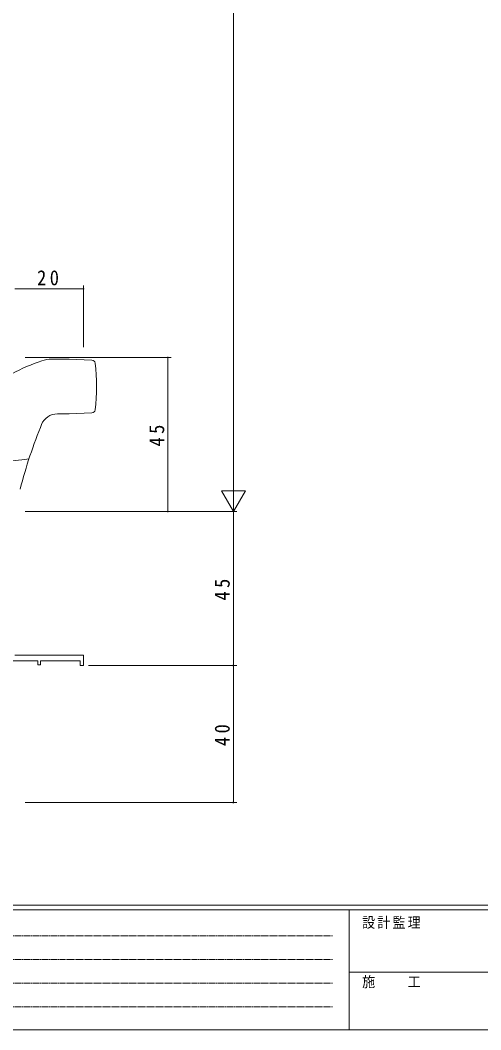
# Model space of a CAD drawing. Units: millimetres on the paper. Extents: x -397 to 397, y -282 to 282.
# Drawn here: x -232.4 to -97.9, y -282.1 to 12.8 of the extents above; entities that cross this region are included whole.
import ezdxf

# ---------------------------------------------------------------- set-up
doc = ezdxf.new("R2010")
doc.units = ezdxf.units.MM
doc.linetypes.add('USER1', pattern=[0.375, 0.25, -0.125])
for name, color, linetype, lineweight in [('0-1_YKK_ZWAK', 7, 'Continuous', 18), ('0-3_YKK_11', 7, 'Continuous', 18), ('0-5_YKK_13', 4, 'Continuous', 18), ('0-6_YKK_D', 6, 'Continuous', 18)]:
    doc.layers.add(name, color=color, linetype=linetype, lineweight=lineweight)
doc.styles.add('ＭＳ ゴシック', font='')
doc.styles.get('ＭＳ ゴシック').set_extended_font_data('MS Gothic')

msp = doc.modelspace()

# ---------------------------------------------------------------- linework, layer by layer
at = {"layer": '0-1_YKK_ZWAK'}
for p, q in [((376.092, -245.688), (-393.908, -245.688)), ((338.292, -247.088), (-393.908, -247.088)), ((-136.308, -247.088), (-136.308, -282.088)), ((-136.308, -265.287), (-7.508, -265.287)), ((-393.908, -282.088), (338.292, -282.088))]:
    msp.add_line(p, q, dxfattribs=at)
at = {"layer": '0-1_YKK_ZWAK', "linetype": 'USER1'}
for p, q in [((-389.31, -254.6), (-141.117, -254.6)), ((-389.31, -261.529), (-141.117, -261.529)), ((-389.31, -268.457), (-141.117, -268.457)), ((-389.31, -275.386), (-141.117, -275.386))]:
    msp.add_line(p, q, dxfattribs=at)
at = {"layer": '0-3_YKK_11'}
for p, q in [((-213.908, -172.688), (-233.908, -172.688)), ((-213.908, -175.688), (-213.908, -172.688)), ((-252.278, -174.318), (-227.208, -174.318)), ((-227.208, -174.318), (-227.208, -175.488)), ((-227.208, -175.488), (-226.408, -175.488)), ((-226.408, -174.318), (-214.808, -174.318)), ((-226.408, -175.488), (-226.408, -174.318)), ((-214.808, -174.318), (-214.808, -175.688)), ((-214.808, -175.688), (-213.908, -175.688))]:
    msp.add_line(p, q, dxfattribs=at)
at = {"layer": '0-5_YKK_13'}
for p, q in [((-218.108, -86.188), (-223.139, -86.188)), ((-211.451, -86.478), (-218.108, -86.188)), ((-218.108, -102.188), (-221.513, -102.188)), ((-218.108, -102.188), (-211.451, -101.897)), ((-234.72, -115.94), (-231.914, -115.56)), ((-231.914, -115.56), (-229.772, -115.265))]:
    msp.add_line(p, q, dxfattribs=at)
for centre, radius, start, end in [((-206.765, -143.488), 60, 108.72705, 117.86452), ((-223.139, -95.188), 9, 90, 108.72705), ((-211.494, -87.477), 1, 6.58665, 87.5), ((-269.608, -94.188), 59.5, 353.41335, 6.58665), ((-221.513, -107.188), 5, 90, 157.96077), ((-211.494, -100.898), 1, 272.5, 353.41335), ((-87.108, -161.598), 150, 157.82105, 165.53961)]:
    msp.add_arc(centre, radius, start, end, dxfattribs=at)
at = {"layer": '0-6_YKK_D'}
for p, q in [((-170.146, -123.688), (-170.146, 162.312)), ((-213.908, -82.688), (-213.908, -64.688)), ((-233.908, -65.688), (-213.908, -65.688)), ((-230.908, -85.688), (-188.261, -85.688)), ((-189.261, -130.688), (-189.261, -85.688)), ((-170.146, -130.688), (-170.146, -118.563)), ((-166.646, -124.625), (-173.646, -124.625)), ((-170.146, -130.688), (-173.646, -124.625)), ((-170.146, -130.688), (-166.646, -124.625)), ((-230.908, -130.688), (-169.146, -130.688)), ((-230.908, -130.688), (-188.261, -130.688)), ((-230.908, -130.688), (-169.146, -130.688)), ((-170.146, -175.688), (-170.146, -130.688)), ((-212.441, -175.688), (-169.146, -175.688)), ((-212.441, -175.688), (-169.146, -175.688)), ((-170.146, -175.688), (-170.146, -215.688)), ((-230.908, -215.688), (-169.146, -215.688))]:
    msp.add_line(p, q, dxfattribs=at)
for centre, start, end in [((-213.908, -65.688), 0, 180), ((-213.908, -65.688), 180, 0), ((-189.261, -85.688), 90, 270), ((-189.261, -85.688), 270, 90), ((-189.261, -130.688), 90, 270), ((-189.261, -130.688), 270, 90), ((-170.146, -175.688), 90, 270), ((-170.146, -175.688), 90, 270), ((-170.146, -175.688), 270, 90), ((-170.146, -175.688), 270, 90), ((-170.146, -215.688), 90, 270), ((-170.146, -215.688), 270, 90)]:
    msp.add_arc(centre, 0.106, start, end, dxfattribs=at)

# ---------------------------------------------------------------- texts
at = {"layer": '0-1_YKK_ZWAK', "char_height": 3.079, "attachment_point": 7, "style": 'ＭＳ ゴシック'}
for s, insert in [('\\T1.17;\\W0.9;設計監理', (-132.539, -252.62)), ('\\T1.17;\\W0.9;施\u3000\u3000工', (-132.539, -269.942))]:
    msp.add_mtext(s, dxfattribs=dict(at, insert=insert))
at = {"layer": '0-6_YKK_D', "color": 7, "insert": (-227.428, -64.688), "char_height": 4.399, "attachment_point": 7, "style": 'ＭＳ ゴシック'}
msp.add_mtext('\\T1.37;\\W0.9;20', dxfattribs=at)
at = {"layer": '0-6_YKK_D', "color": 7, "char_height": 4.399, "attachment_point": 7, "rotation": 90, "style": 'ＭＳ ゴシック'}
for s, insert in [('\\T1.37;\\W0.9;45', (-190.261, -111.708)), ('\\T1.37;\\W0.9;45', (-171.146, -156.708)), ('\\T1.37;\\W0.9;40', (-171.146, -199.208))]:
    msp.add_mtext(s, dxfattribs=dict(at, insert=insert))

doc.saveas('drawing.dxf')
